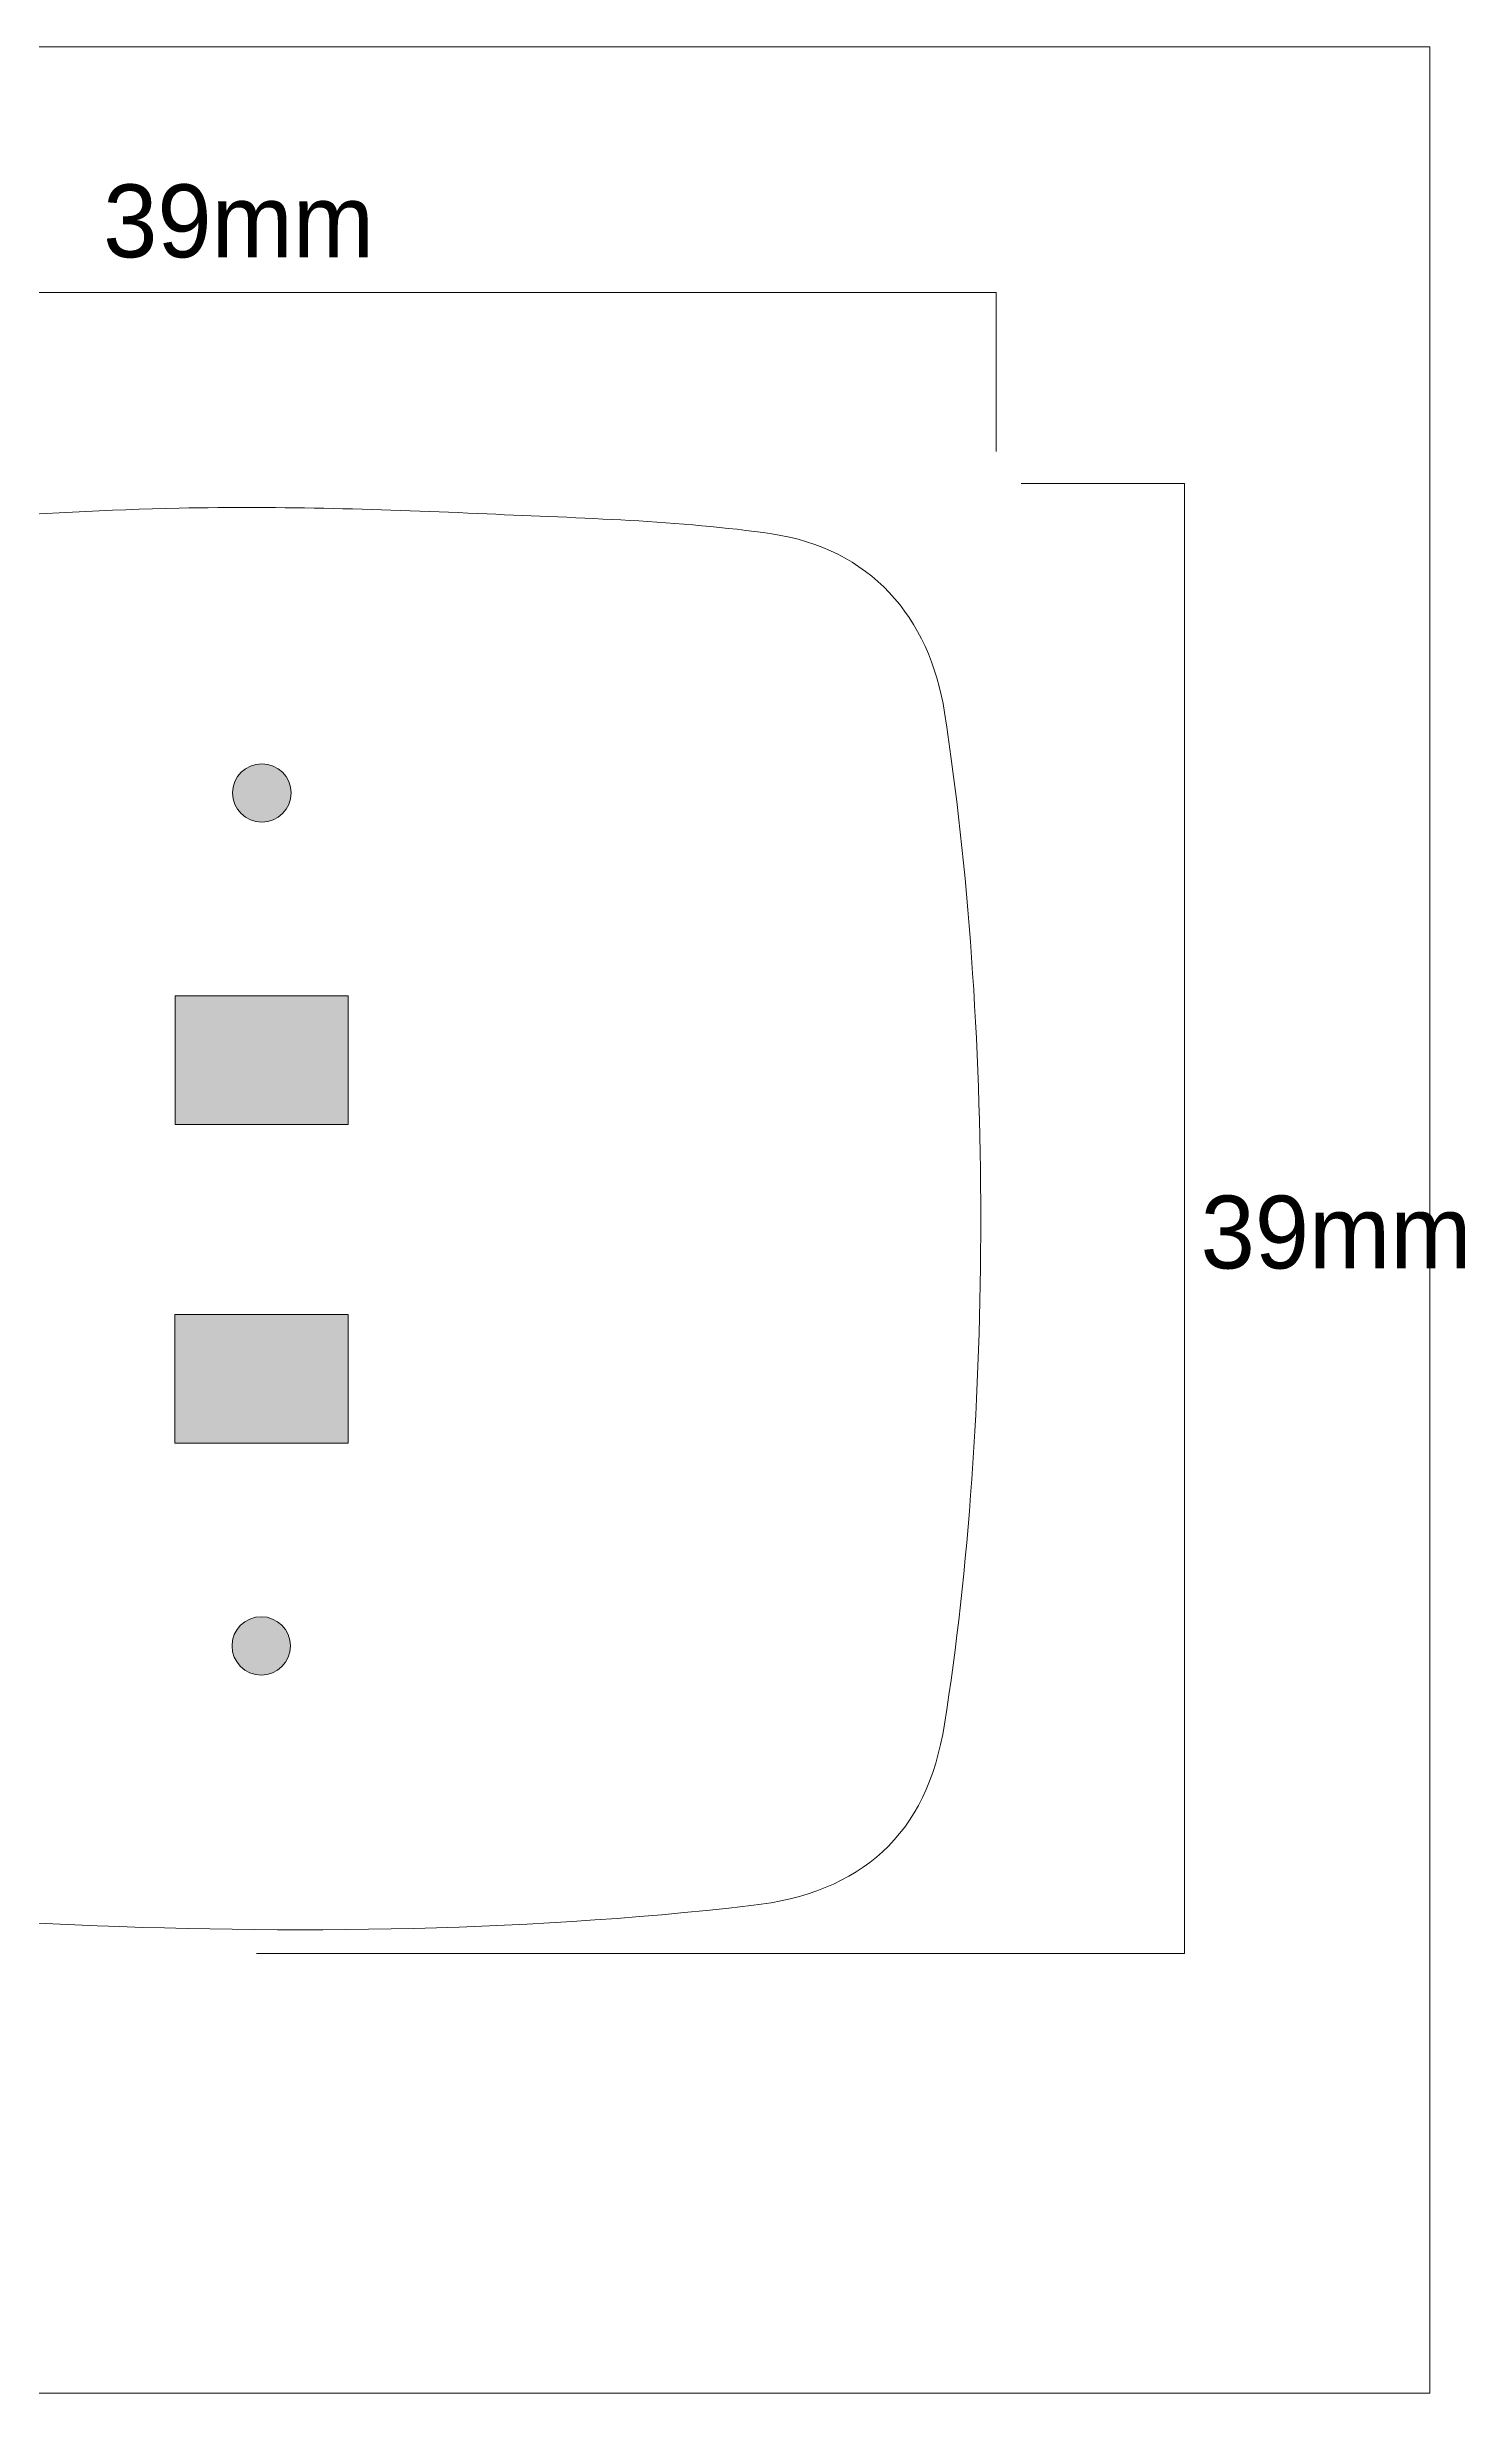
# Model space of a CAD drawing. Header units: millimetres. Extents: x 5 to 163, y -82 to -5.
# Drawn here: x 44.3 to 83.1, y -82.2 to -17.8 of the extents above; entities that cross this region are included whole.
import ezdxf

# ---------------------------------------------------------------- set-up
doc = ezdxf.new("R2010")
doc.units = ezdxf.units.MM
doc.header["$MEASUREMENT"] = 0
doc.layers.add('Layer 1', color=7, linetype='Continuous', lineweight=0)
picture_1 = doc.add_image_def('image1.png', size_in_pixel=(216, 144))

# ---------------------------------------------------------------- blocks, each defined once
blk = doc.blocks.new('Block_1')
at = {"layer": 'Layer 1', "color": 250, "lineweight": 9, "true_color": 0x231f20}
for points in [[(47.882, -30.48), (45.935, -30.521), (43.993, -30.63), (42.048, -30.757), (40.125, -30.881), (36.462, -30.9), (34.811, -31.687), (32.001, -33.027), (31.814, -35.575), (31.502, -38.314), (30.78, -44.662), (30.659, -51.06), (31.149, -57.424), (31.319, -59.635), (31.451, -62.186), (31.864, -64.353), (32.31, -66.695), (34.129, -68.386), (36.474, -68.736), (38.818, -69.085), (41.434, -69.154), (43.81, -69.273), (50.293, -69.595), (57.097, -69.548), (63.552, -68.801), (66.585, -68.45), (68.381, -66.871), (68.861, -63.824), (70.196, -55.359), (70.173, -44.559), (68.862, -36.086), (68.455, -33.455), (66.811, -31.578), (64.124, -31.185), (61.62, -30.819), (58.862, -30.755), (56.326, -30.639), (53.51, -30.51), (50.711, -30.422), (47.882, -30.48)], [(47.882, -30.48), (50.711, -30.422), (53.51, -30.51), (56.326, -30.639), (58.862, -30.755), (61.62, -30.819), (64.124, -31.185), (66.811, -31.578), (68.455, -33.455), (68.862, -36.086), (70.173, -44.559), (70.196, -55.359), (68.861, -63.824), (68.381, -66.871), (66.585, -68.45), (63.552, -68.801), (57.097, -69.548), (50.293, -69.595), (43.81, -69.273), (41.434, -69.154), (38.818, -69.085), (36.474, -68.736), (34.129, -68.386), (32.31, -66.695), (31.864, -64.353), (31.451, -62.186), (31.319, -59.635), (31.149, -57.424), (30.659, -51.06), (30.78, -44.662), (31.502, -38.314), (31.814, -35.575), (32.001, -33.027), (34.811, -31.687), (36.462, -30.9), (40.125, -30.881), (42.048, -30.757), (43.993, -30.63), (45.935, -30.521), (47.882, -30.48)]]:
    blk.add_open_spline(points, degree=3, knots=[0, 0, 0, 0, 1, 1, 1, 2, 2, 2, 3, 3, 3, 4, 4, 4, 5, 5, 5, 6, 6, 6, 7, 7, 7, 8, 8, 8, 9, 9, 9, 10, 10, 10, 11, 11, 11, 12, 12, 12, 13, 13, 13, 13], dxfattribs=at)
blk = doc.blocks.new('Block_0')
at = {"layer": 'Layer 1'}
blk.add_blockref('Block_1', (0, 0), dxfattribs=at)

msp = doc.modelspace()

# ---------------------------------------------------------------- hatches: boundary and pattern name
at = {"layer": 'Layer 1', "true_color": 0x00a651, "transparency": 33554687}
h = msp.add_hatch(color=114, dxfattribs=at)
h.dxf.hatch_style = 2
edge = h.paths.add_edge_path()
edge.add_arc((50.15, -38.291), 0.801, 0, 360)
at = {"layer": 'Layer 1', "true_color": 0x00aeef, "transparency": 33554687}
h = msp.add_hatch(color=140, dxfattribs=at)
h.dxf.hatch_style = 2
h.paths.add_polyline_path([(52.52, -47.378), (47.771, -47.378), (47.771, -43.854), (52.52, -43.854)])
h = msp.add_hatch(color=140, dxfattribs=at)
h.dxf.hatch_style = 2
h.paths.add_polyline_path([(47.764, -52.592), (52.513, -52.592), (52.513, -56.116), (47.764, -56.116)])
at = {"layer": 'Layer 1', "true_color": 0x00a651, "transparency": 33554687}
h = msp.add_hatch(color=114, dxfattribs=at)
h.dxf.hatch_style = 2
edge = h.paths.add_edge_path()
edge.add_arc((50.134, -61.679), 0.801, 0, 360)

# ---------------------------------------------------------------- linework, layer by layer
at = {"layer": 'Layer 1', "color": 250, "lineweight": 18, "true_color": 0x231f20}
for points in [[(70.273, -28.923), (70.273, -24.565), (29.964, -24.565), (29.964, -50)], [(70.963, -29.808), (75.435, -29.808), (75.435, -70.116), (50, -70.116)], [(66.99, -32.602)], [(68.564, -35.627)], [(69.215, -40.858)], [(69.593, -46.026)], [(82.167, -50)]]:
    msp.add_lwpolyline(points, dxfattribs=at)
at = {"layer": 'Layer 1', "color": 250, "lineweight": 9, "true_color": 0x231f20}
for points in [[(52.52, -47.378), (47.771, -47.378), (47.771, -43.854), (52.52, -43.854)], [(47.764, -52.592), (52.513, -52.592), (52.513, -56.116), (47.764, -56.116)]]:
    msp.add_lwpolyline(points, close=True, dxfattribs=at)
for centre in [(50.15, -38.291), (50.134, -61.679)]:
    msp.add_circle(centre, 0.801, dxfattribs=at)

# ---------------------------------------------------------------- block references
at = {"layer": 'Layer 1'}
msp.add_blockref('Block_0', (0, 0), dxfattribs=at)

# ---------------------------------------------------------------- texts
at = {"layer": 'Layer 1', "char_height": 0.2, "attachment_point": 7}
for insert in [(45.801, -23.631), (75.881, -51.358)]:
    msp.add_mtext('\\C250;\\c2105123;\\FMyriad Pro|b0|i0|c1;\\H1.998133;\\W1.000000;39mm', dxfattribs=dict(at, insert=insert))

# ---------------------------------------------------------------- pictures from other files: only their frames are drawn
at = {"layer": 'Layer 1'}
image = msp.add_image(picture_1, insert=(17.833, -82.167), size_in_units=(64.333, 64.333), dxfattribs=at)

doc.saveas('drawing.dxf')
